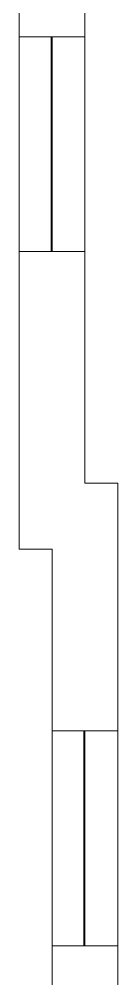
# Model space of a CAD drawing. Header units: inches. Extents: x 0 to 2535, y 0 to 2052.
# Drawn here: x 2511 to 2535, y 375.5 to 607.8 of the extents above; entities that cross this region are included whole.
import ezdxf

# ---------------------------------------------------------------- set-up
doc = ezdxf.new("R2010")
doc.units = ezdxf.units.IN
doc.header["$MEASUREMENT"] = 0
for name, color, linetype, lineweight in [('A-DETL', 90, 'Continuous', 9), ('CORE', 7, 'Continuous', 9), ('Victor Bldg - 7th Floor_LINK_dwg', 8, 'Continuous', 9), ('WINDOWS', 7, 'Continuous', 9)]:
    doc.layers.add(name, color=color, linetype=linetype, lineweight=lineweight)

# ---------------------------------------------------------------- blocks, each defined once
blk = doc.blocks.new('Victor Bldg - 7th Floor_LINK_dwg-6972240-Level 07  POWER _ SIGNAL')
at = {"layer": 'CORE', "flags": 128}
for points in [[(2511, 647.5), (2511, 667.5), (2527, 667.5), (2527, 603.5), (2511, 603.5), (2511, 623.5)], [(2519, 341.5), (2519, 323.5), (2535, 323.5), (2535, 383.5), (2519, 383.5), (2519, 365.5)]]:
    blk.add_lwpolyline(points, dxfattribs=at)
blk.add_lwpolyline([(2527, 551.5), (2511, 551.5), (2511, 479.5), (2519, 479.5), (2519, 435.5), (2535, 435.5), (2535, 495.5), (2527, 495.5)], close=True, dxfattribs=at)
at = {"layer": 'WINDOWS'}
for p, q in [((2511, 603.5), (2511, 551.5)), ((2518.75, 603.5), (2518.75, 551.5)), ((2519, 603.5), (2519, 551.5)), ((2527, 603.5), (2527, 551.5)), ((2519, 435.5), (2519, 383.5)), ((2526.75, 435.5), (2526.75, 383.5)), ((2527, 435.5), (2527, 383.5)), ((2535, 435.5), (2535, 383.5))]:
    blk.add_line(p, q, dxfattribs=at)

msp = doc.modelspace()

# ---------------------------------------------------------------- linework, layer by layer
at = {"layer": 'A-DETL'}
for p, q in [((2511, 479.5), (2511, 2021.5)), ((2519, 479.5), (2511, 479.5)), ((2519, 41.5), (2519, 479.5))]:
    msp.add_line(p, q, dxfattribs=at)

# ---------------------------------------------------------------- block references
at = {"layer": 'Victor Bldg - 7th Floor_LINK_dwg', "color": 7}
msp.add_blockref('Victor Bldg - 7th Floor_LINK_dwg-6972240-Level 07  POWER _ SIGNAL', (0, 0), dxfattribs=at)

doc.saveas('drawing.dxf')
